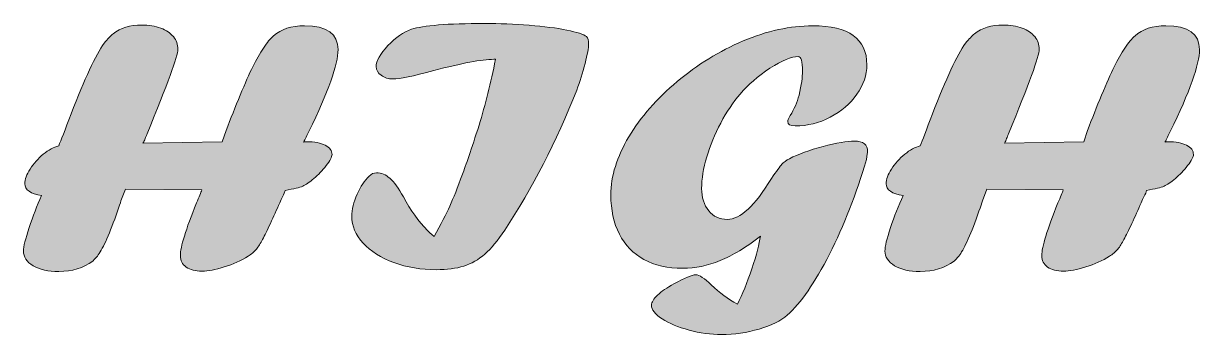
# Model space of a CAD drawing. Extents: x 459 to 1408, y -1274 to -568.
# Drawn here: x 857 to 1408, y -741 to -595 of the extents above; entities that cross this region are included whole.
import ezdxf

# ---------------------------------------------------------------- set-up
doc = ezdxf.new("R2010")
doc.units = 0
doc.header["$MEASUREMENT"] = 0
doc.layers.add('katman 1', color=7, linetype='Continuous')

# ---------------------------------------------------------------- blocks, each defined once
blk = doc.blocks.new('block 2')
at = {"layer": 'katman 1', "true_color": 0xffffff}
h = blk.add_hatch(color=7, dxfattribs=at)
h.dxf.hatch_style = 2
edge = h.paths.add_edge_path()
edge.add_spline(control_points=[(1078.58, -611.74), (1078.58, -611.74), (1077.77, -611.74), (1077.77, -611.74), (1072.12, -611.74), (1062.75, -613.51), (1049.64, -617.04), (1039.96, -619.64), (1033.58, -620.93), (1030.49, -620.93), (1028.34, -620.93), (1026.49, -620.37), (1024.94, -619.23), (1023.4, -618.1), (1022.62, -616.74), (1022.62, -615.14), (1022.62, -612.49), (1024.46, -609.22), (1028.12, -605.33), (1031.79, -601.44), (1035.47, -598.89), (1039.17, -597.67), (1044.62, -595.85), (1056.05, -594.94), (1073.46, -594.94), (1080.39, -594.94), (1087.35, -595.22), (1094.35, -595.77), (1101.34, -596.32), (1107.24, -597.08), (1112.05, -598.05), (1116.86, -599.01), (1119.9, -600.02), (1121.17, -601.07), (1121.84, -601.62), (1122.18, -602.81), (1122.18, -604.63), (1122.18, -606.34), (1121.63, -609.36), (1120.52, -613.7), (1119.41, -618.03), (1118.12, -622.18), (1116.64, -626.16), (1107.11, -650.48), (1095.86, -672.35), (1082.89, -691.78), (1079.67, -696.64), (1076.56, -700.39), (1073.57, -703.04), (1070.58, -705.69), (1067.29, -707.58), (1063.69, -708.71), (1060.1, -709.84), (1055.81, -710.4), (1050.84, -710.4), (1043.72, -710.4), (1037.1, -709.29), (1030.99, -707.05), (1024.87, -704.82), (1020.05, -701.78), (1016.52, -697.95), (1013, -694.11), (1011.23, -689.91), (1011.23, -685.33), (1011.23, -682.13), (1012.06, -678.69), (1013.7, -675.02), (1015.35, -671.35), (1017.21, -668.52), (1019.3, -666.54), (1020.31, -665.49), (1021.48, -664.96), (1022.83, -664.96), (1025.04, -664.96), (1027.13, -665.82), (1029.08, -667.53), (1031.03, -669.24), (1033.14, -672.16), (1035.43, -676.3), (1038.72, -682.54), (1042.49, -687.75), (1046.72, -691.95), (1047.19, -692.44), (1048.23, -693.41), (1049.84, -694.84), (1053, -689.05), (1055.44, -684.29), (1057.15, -680.57), (1058.87, -676.84), (1060.83, -671.86), (1063.05, -665.63), (1064.6, -661.65), (1067.22, -653.98), (1070.91, -642.62), (1073.8, -633.07), (1076.36, -622.78), (1078.58, -611.74)], knot_values=[0, 0, 0, 0, 1, 1, 1, 2, 2, 2, 3, 3, 3, 4, 4, 4, 5, 5, 5, 6, 6, 6, 7, 7, 7, 8, 8, 8, 9, 9, 9, 10, 10, 10, 11, 11, 11, 12, 12, 12, 13, 13, 13, 14, 14, 14, 15, 15, 15, 16, 16, 16, 17, 17, 17, 18, 18, 18, 19, 19, 19, 20, 20, 20, 21, 21, 21, 22, 22, 22, 23, 23, 23, 24, 24, 24, 25, 25, 25, 26, 26, 26, 27, 27, 27, 28, 28, 28, 29, 29, 29, 30, 30, 30, 31, 31, 31, 32, 32, 32, 32], degree=3, periodic=1)
h = blk.add_hatch(color=7, dxfattribs=at)
h.dxf.hatch_style = 2
edge = h.paths.add_edge_path()
edge.add_spline(control_points=[(905.11, -672.58), (905.11, -672.58), (903.07, -678.04), (903.07, -678.04), (902.74, -679.25), (902.19, -680.88), (901.45, -682.92), (897.79, -693.35), (894.79, -700.19), (892.44, -703.45), (891.97, -704.11), (891.1, -705.08), (889.82, -706.35), (885.46, -709.6), (880.15, -711.23), (873.91, -711.23), (868.94, -711.23), (864.95, -710.33), (861.93, -708.54), (858.9, -706.75), (857.39, -704.44), (857.39, -701.63), (857.39, -699.59), (858.27, -695.93), (860.02, -690.67), (861.77, -685.4), (863.73, -680.39), (865.88, -675.65), (860.63, -674.82), (858, -672.97), (858, -670.1), (858, -668.06), (858.82, -665.75), (860.46, -663.18), (862.11, -660.62), (864.17, -658.31), (866.65, -656.27), (869.14, -654.23), (871.55, -652.9), (873.9, -652.29), (874.91, -649.92), (876.83, -644.93), (879.66, -637.32), (886.05, -620.82), (891.23, -609.76), (895.2, -604.13), (896.81, -602.25), (898.19, -600.79), (899.33, -599.74), (902.83, -597.04), (907.3, -595.69), (912.75, -595.69), (916.11, -595.69), (919.09, -596.17), (921.68, -597.14), (924.27, -598.1), (926.25, -599.43), (927.63, -601.11), (929.01, -602.79), (929.7, -604.77), (929.7, -607.03), (929.7, -610.18), (924.89, -623.39), (915.28, -646.67), (915.14, -647.06), (914.93, -647.62), (914.62, -648.37), (914.32, -649.11), (914.04, -649.79), (913.77, -650.4), (913.77, -650.4), (913.36, -651.06), (913.36, -651.06), (913.36, -651.06), (950.54, -650.4), (950.54, -650.4), (950.54, -650.4), (952.36, -645.18), (952.36, -645.18), (954.44, -639.55), (956.63, -634), (958.91, -628.5), (961.2, -623.01), (963.16, -618.6), (964.81, -615.26), (966.45, -611.92), (968.12, -608.98), (969.81, -606.45), (971.5, -603.91), (973.08, -602.01), (974.57, -600.74), (978.08, -597.59), (982.91, -596.02), (989.06, -596.02), (999.55, -596.02), (1004.79, -599.74), (1004.79, -607.19), (1004.79, -614.2), (1000.22, -626.98), (991.08, -645.54), (989.73, -648.29), (988.92, -649.96), (988.65, -650.56), (988.92, -650.51), (989.15, -650.47), (989.35, -650.44), (989.55, -650.41), (989.78, -650.4), (990.05, -650.4), (993.72, -650.4), (996.62, -650.94), (998.76, -652.01), (1000.89, -653.09), (1001.96, -654.54), (1001.96, -656.36), (1001.96, -657.58), (1001.05, -659.32), (999.25, -661.58), (997.44, -663.85), (995.52, -665.85), (993.48, -667.59), (991.43, -669.33), (989.68, -670.56), (988.21, -671.28), (986.8, -671.89), (984.06, -672.52), (979.98, -673.19), (979.98, -673.19), (979.57, -674.51), (979.57, -674.51), (979.1, -675.34), (978.39, -676.85), (977.45, -679.06), (976.03, -682.26), (974.58, -685.47), (973.1, -688.7), (971.62, -691.93), (970.39, -694.43), (969.41, -696.22), (968.43, -698.02), (967.47, -699.52), (966.53, -700.73), (965.39, -702.05), (964.07, -703.19), (962.59, -704.12), (959.36, -706.16), (955.66, -707.83), (951.49, -709.12), (947.31, -710.42), (943.84, -711.07), (941.08, -711.07), (937.92, -711.07), (935.43, -710.43), (933.61, -709.16), (931.79, -707.89), (930.89, -706.1), (930.89, -703.78), (930.89, -699.81), (933.41, -691.56), (938.46, -679.03), (939.66, -676.28), (940.49, -674.26), (940.96, -672.99), (940.96, -672.99), (905.11, -672.58), (905.11, -672.58)], knot_values=[0, 0, 0, 0, 1, 1, 1, 2, 2, 2, 3, 3, 3, 4, 4, 4, 5, 5, 5, 6, 6, 6, 7, 7, 7, 8, 8, 8, 9, 9, 9, 10, 10, 10, 11, 11, 11, 12, 12, 12, 13, 13, 13, 14, 14, 14, 15, 15, 15, 16, 16, 16, 17, 17, 17, 18, 18, 18, 19, 19, 19, 20, 20, 20, 21, 21, 21, 22, 22, 22, 23, 23, 23, 24, 24, 24, 25, 25, 25, 26, 26, 26, 27, 27, 27, 28, 28, 28, 29, 29, 29, 30, 30, 30, 31, 31, 31, 32, 32, 32, 33, 33, 33, 34, 34, 34, 35, 35, 35, 36, 36, 36, 37, 37, 37, 38, 38, 38, 39, 39, 39, 40, 40, 40, 41, 41, 41, 42, 42, 42, 43, 43, 43, 44, 44, 44, 45, 45, 45, 46, 46, 46, 47, 47, 47, 48, 48, 48, 49, 49, 49, 50, 50, 50, 51, 51, 51, 52, 52, 52, 53, 53, 53, 54, 54, 54, 55, 55, 55, 55], degree=3, periodic=1)
h = blk.add_hatch(color=7, dxfattribs=at)
h.dxf.hatch_style = 2
edge = h.paths.add_edge_path()
edge.add_spline(control_points=[(1202.68, -694.68), (1195.96, -699.92), (1189.69, -703.74), (1183.87, -706.14), (1178.06, -708.54), (1172.2, -709.74), (1166.28, -709.74), (1159.23, -709.74), (1153.18, -708.36), (1148.14, -705.6), (1143.1, -702.85), (1139.25, -698.87), (1136.59, -693.68), (1133.94, -688.5), (1132.61, -682.37), (1132.61, -675.31), (1132.61, -666.54), (1135.42, -657.47), (1141.03, -648.12), (1146.64, -638.77), (1154.18, -630.12), (1163.66, -622.17), (1173.14, -614.23), (1183.45, -607.88), (1194.61, -603.14), (1205.77, -598.39), (1216.62, -596.02), (1227.17, -596.02), (1244.11, -596.02), (1252.58, -602.12), (1252.58, -614.31), (1252.58, -619.06), (1251.02, -623.66), (1247.89, -628.13), (1244.76, -632.6), (1240.61, -636.19), (1235.44, -638.89), (1230.26, -641.6), (1224.79, -642.95), (1219.01, -642.95), (1216.65, -642.95), (1215.48, -642.26), (1215.48, -640.88), (1215.48, -640.49), (1215.88, -639.55), (1216.69, -638.06), (1218.5, -635.14), (1219.88, -631.97), (1220.82, -628.55), (1221.9, -623.69), (1222.44, -619.97), (1222.44, -617.37), (1222.44, -612.74), (1221.76, -610.42), (1220.42, -610.42), (1217.26, -610.42), (1212.84, -612.27), (1207.16, -615.96), (1201.48, -619.66), (1196.83, -623.69), (1193.2, -628.05), (1189.91, -631.86), (1186.86, -636.38), (1184.08, -641.62), (1181.29, -646.87), (1179.1, -652.16), (1177.52, -657.52), (1175.94, -662.87), (1175.15, -667.78), (1175.15, -672.25), (1175.15, -676.5), (1176.26, -679.99), (1178.48, -682.72), (1180.7, -685.45), (1183.59, -686.81), (1187.15, -686.81), (1193.27, -686.81), (1200.16, -680.44), (1207.82, -667.7), (1210.24, -664.17), (1211.86, -661.92), (1212.7, -660.95), (1213.54, -659.99), (1214.74, -659.12), (1216.28, -658.34), (1220.44, -656.19), (1225.7, -654.27), (1232.05, -652.59), (1238.39, -650.91), (1243.31, -650.07), (1246.81, -650.07), (1250.9, -650.07), (1252.95, -651.75), (1252.95, -655.11), (1252.95, -655.39), (1252.75, -656.6), (1252.35, -658.75), (1247.6, -674.92), (1241.83, -689.71), (1235.04, -703.12), (1228.25, -716.53), (1221.67, -726.07), (1215.28, -731.76), (1212.32, -734.35), (1207.95, -736.5), (1202.17, -738.21), (1196.39, -739.92), (1190.48, -740.78), (1184.43, -740.78), (1179.46, -740.78), (1174.4, -740.09), (1169.26, -738.71), (1164.12, -737.33), (1159.9, -735.57), (1156.6, -733.41), (1153.31, -731.26), (1151.66, -729.14), (1151.66, -727.04), (1151.66, -725.66), (1152.61, -724.09), (1154.49, -722.32), (1156.37, -720.56), (1158.92, -718.79), (1162.15, -717.03), (1167.26, -714.21), (1170.65, -712.8), (1172.33, -712.8), (1174.08, -712.8), (1176.53, -714.38), (1179.69, -717.52), (1183.52, -721.16), (1187.59, -724.17), (1191.89, -726.54), (1194.24, -722.02), (1196.51, -716.47), (1198.69, -709.91), (1200.88, -703.34), (1202.21, -698.27), (1202.68, -694.68)], knot_values=[0, 0, 0, 0, 1, 1, 1, 2, 2, 2, 3, 3, 3, 4, 4, 4, 5, 5, 5, 6, 6, 6, 7, 7, 7, 8, 8, 8, 9, 9, 9, 10, 10, 10, 11, 11, 11, 12, 12, 12, 13, 13, 13, 14, 14, 14, 15, 15, 15, 16, 16, 16, 17, 17, 17, 18, 18, 18, 19, 19, 19, 20, 20, 20, 21, 21, 21, 22, 22, 22, 23, 23, 23, 24, 24, 24, 25, 25, 25, 26, 26, 26, 27, 27, 27, 28, 28, 28, 29, 29, 29, 30, 30, 30, 31, 31, 31, 32, 32, 32, 33, 33, 33, 34, 34, 34, 35, 35, 35, 36, 36, 36, 37, 37, 37, 38, 38, 38, 39, 39, 39, 40, 40, 40, 41, 41, 41, 42, 42, 42, 43, 43, 43, 44, 44, 44, 45, 45, 45, 46, 46, 46, 46], degree=3, periodic=1)
h = blk.add_hatch(color=7, dxfattribs=at)
h.dxf.hatch_style = 2
edge = h.paths.add_edge_path()
edge.add_spline(control_points=[(1308.76, -672.58), (1308.76, -672.58), (1306.73, -678.04), (1306.73, -678.04), (1306.39, -679.25), (1305.85, -680.88), (1305.1, -682.92), (1301.45, -693.35), (1298.44, -700.19), (1296.09, -703.45), (1295.62, -704.11), (1294.75, -705.08), (1293.47, -706.35), (1289.11, -709.6), (1283.81, -711.23), (1277.56, -711.23), (1272.59, -711.23), (1268.6, -710.33), (1265.58, -708.54), (1262.56, -706.75), (1261.05, -704.44), (1261.05, -701.63), (1261.05, -699.59), (1261.92, -695.93), (1263.67, -690.67), (1265.43, -685.4), (1267.38, -680.39), (1269.54, -675.65), (1264.28, -674.82), (1261.65, -672.97), (1261.65, -670.1), (1261.65, -668.06), (1262.47, -665.75), (1264.12, -663.18), (1265.76, -660.62), (1267.82, -658.31), (1270.31, -656.27), (1272.79, -654.23), (1275.21, -652.9), (1277.55, -652.29), (1278.56, -649.92), (1280.48, -644.93), (1283.31, -637.32), (1289.7, -620.82), (1294.88, -609.76), (1298.85, -604.13), (1300.46, -602.25), (1301.84, -600.79), (1302.99, -599.74), (1306.48, -597.04), (1310.95, -595.69), (1316.4, -595.69), (1319.77, -595.69), (1322.74, -596.17), (1325.33, -597.14), (1327.92, -598.1), (1329.9, -599.43), (1331.28, -601.11), (1332.66, -602.79), (1333.35, -604.77), (1333.35, -607.03), (1333.35, -610.18), (1328.55, -623.39), (1318.93, -646.67), (1318.8, -647.06), (1318.58, -647.62), (1318.28, -648.37), (1317.98, -649.11), (1317.69, -649.79), (1317.42, -650.4), (1317.42, -650.4), (1317.02, -651.06), (1317.02, -651.06), (1317.02, -651.06), (1354.2, -650.4), (1354.2, -650.4), (1354.2, -650.4), (1356.01, -645.18), (1356.01, -645.18), (1358.09, -639.55), (1360.28, -634), (1362.56, -628.5), (1364.85, -623.01), (1366.81, -618.6), (1368.46, -615.26), (1370.11, -611.92), (1371.77, -608.98), (1373.46, -606.45), (1375.15, -603.91), (1376.74, -602.01), (1378.23, -600.74), (1381.73, -597.59), (1386.56, -596.02), (1392.71, -596.02), (1403.2, -596.02), (1408.44, -599.74), (1408.44, -607.19), (1408.44, -614.2), (1403.87, -626.98), (1394.74, -645.54), (1393.38, -648.29), (1392.57, -649.96), (1392.3, -650.56), (1392.57, -650.51), (1392.8, -650.47), (1393, -650.44), (1393.2, -650.41), (1393.44, -650.4), (1393.7, -650.4), (1397.37, -650.4), (1400.27, -650.94), (1402.41, -652.01), (1404.54, -653.09), (1405.61, -654.54), (1405.61, -656.36), (1405.61, -657.58), (1404.71, -659.32), (1402.9, -661.58), (1401.09, -663.85), (1399.17, -665.85), (1397.13, -667.59), (1395.09, -669.33), (1393.33, -670.56), (1391.86, -671.28), (1390.45, -671.89), (1387.71, -672.52), (1383.63, -673.19), (1383.63, -673.19), (1383.23, -674.51), (1383.23, -674.51), (1382.75, -675.34), (1382.04, -676.85), (1381.1, -679.06), (1379.69, -682.26), (1378.24, -685.47), (1376.75, -688.7), (1375.27, -691.93), (1374.04, -694.43), (1373.06, -696.22), (1372.09, -698.02), (1371.13, -699.52), (1370.19, -700.73), (1369.04, -702.05), (1367.73, -703.19), (1366.25, -704.12), (1363.01, -706.16), (1359.31, -707.83), (1355.14, -709.12), (1350.96, -710.42), (1347.5, -711.07), (1344.74, -711.07), (1341.57, -711.07), (1339.08, -710.43), (1337.27, -709.16), (1335.45, -707.89), (1334.54, -706.1), (1334.54, -703.78), (1334.54, -699.81), (1337.06, -691.56), (1342.12, -679.03), (1343.31, -676.28), (1344.14, -674.26), (1344.61, -672.99), (1344.61, -672.99), (1308.76, -672.58), (1308.76, -672.58)], knot_values=[0, 0, 0, 0, 1, 1, 1, 2, 2, 2, 3, 3, 3, 4, 4, 4, 5, 5, 5, 6, 6, 6, 7, 7, 7, 8, 8, 8, 9, 9, 9, 10, 10, 10, 11, 11, 11, 12, 12, 12, 13, 13, 13, 14, 14, 14, 15, 15, 15, 16, 16, 16, 17, 17, 17, 18, 18, 18, 19, 19, 19, 20, 20, 20, 21, 21, 21, 22, 22, 22, 23, 23, 23, 24, 24, 24, 25, 25, 25, 26, 26, 26, 27, 27, 27, 28, 28, 28, 29, 29, 29, 30, 30, 30, 31, 31, 31, 32, 32, 32, 33, 33, 33, 34, 34, 34, 35, 35, 35, 36, 36, 36, 37, 37, 37, 38, 38, 38, 39, 39, 39, 40, 40, 40, 41, 41, 41, 42, 42, 42, 43, 43, 43, 44, 44, 44, 45, 45, 45, 46, 46, 46, 47, 47, 47, 48, 48, 48, 49, 49, 49, 50, 50, 50, 51, 51, 51, 52, 52, 52, 53, 53, 53, 54, 54, 54, 55, 55, 55, 55], degree=3, periodic=1)
at = {"layer": 'katman 1', "lineweight": 0}
for points, knots in [([(1078.58, -611.74), (1078.58, -611.74), (1077.77, -611.74), (1077.77, -611.74), (1072.12, -611.74), (1062.75, -613.51), (1049.64, -617.04), (1039.96, -619.64), (1033.58, -620.93), (1030.49, -620.93), (1028.34, -620.93), (1026.49, -620.37), (1024.94, -619.23), (1023.4, -618.1), (1022.62, -616.74), (1022.62, -615.14), (1022.62, -612.49), (1024.46, -609.22), (1028.12, -605.33), (1031.79, -601.44), (1035.47, -598.89), (1039.17, -597.67), (1044.62, -595.85), (1056.05, -594.94), (1073.46, -594.94), (1080.39, -594.94), (1087.35, -595.22), (1094.35, -595.77), (1101.34, -596.32), (1107.24, -597.08), (1112.05, -598.05), (1116.86, -599.01), (1119.9, -600.02), (1121.17, -601.07), (1121.84, -601.62), (1122.18, -602.81), (1122.18, -604.63), (1122.18, -606.34), (1121.63, -609.36), (1120.52, -613.7), (1119.41, -618.03), (1118.12, -622.18), (1116.64, -626.16), (1107.11, -650.48), (1095.86, -672.35), (1082.89, -691.78), (1079.67, -696.64), (1076.56, -700.39), (1073.57, -703.04), (1070.58, -705.69), (1067.29, -707.58), (1063.69, -708.71), (1060.1, -709.84), (1055.81, -710.4), (1050.84, -710.4), (1043.72, -710.4), (1037.1, -709.29), (1030.99, -707.05), (1024.87, -704.82), (1020.05, -701.78), (1016.52, -697.95), (1013, -694.11), (1011.23, -689.91), (1011.23, -685.33), (1011.23, -682.13), (1012.06, -678.69), (1013.7, -675.02), (1015.35, -671.35), (1017.21, -668.52), (1019.3, -666.54), (1020.31, -665.49), (1021.48, -664.96), (1022.83, -664.96), (1025.04, -664.96), (1027.13, -665.82), (1029.08, -667.53), (1031.03, -669.24), (1033.14, -672.16), (1035.43, -676.3), (1038.72, -682.54), (1042.49, -687.75), (1046.72, -691.95), (1047.19, -692.44), (1048.23, -693.41), (1049.84, -694.84), (1053, -689.05), (1055.44, -684.29), (1057.15, -680.57), (1058.87, -676.84), (1060.83, -671.86), (1063.05, -665.63), (1064.6, -661.65), (1067.22, -653.98), (1070.91, -642.62), (1073.8, -633.07), (1076.36, -622.78), (1078.58, -611.74)], [0, 0, 0, 0, 1, 1, 1, 2, 2, 2, 3, 3, 3, 4, 4, 4, 5, 5, 5, 6, 6, 6, 7, 7, 7, 8, 8, 8, 9, 9, 9, 10, 10, 10, 11, 11, 11, 12, 12, 12, 13, 13, 13, 14, 14, 14, 15, 15, 15, 16, 16, 16, 17, 17, 17, 18, 18, 18, 19, 19, 19, 20, 20, 20, 21, 21, 21, 22, 22, 22, 23, 23, 23, 24, 24, 24, 25, 25, 25, 26, 26, 26, 27, 27, 27, 28, 28, 28, 29, 29, 29, 30, 30, 30, 31, 31, 31, 32, 32, 32, 32]), ([(905.11, -672.58), (905.11, -672.58), (903.07, -678.04), (903.07, -678.04), (902.74, -679.25), (902.19, -680.88), (901.45, -682.92), (897.79, -693.35), (894.79, -700.19), (892.44, -703.45), (891.97, -704.11), (891.1, -705.08), (889.82, -706.35), (885.46, -709.6), (880.15, -711.23), (873.91, -711.23), (868.94, -711.23), (864.95, -710.33), (861.93, -708.54), (858.9, -706.75), (857.39, -704.44), (857.39, -701.63), (857.39, -699.59), (858.27, -695.93), (860.02, -690.67), (861.77, -685.4), (863.73, -680.39), (865.88, -675.65), (860.63, -674.82), (858, -672.97), (858, -670.1), (858, -668.06), (858.82, -665.75), (860.46, -663.18), (862.11, -660.62), (864.17, -658.31), (866.65, -656.27), (869.14, -654.23), (871.55, -652.9), (873.9, -652.29), (874.91, -649.92), (876.83, -644.93), (879.66, -637.32), (886.05, -620.82), (891.23, -609.76), (895.2, -604.13), (896.81, -602.25), (898.19, -600.79), (899.33, -599.74), (902.83, -597.04), (907.3, -595.69), (912.75, -595.69), (916.11, -595.69), (919.09, -596.17), (921.68, -597.14), (924.27, -598.1), (926.25, -599.43), (927.63, -601.11), (929.01, -602.79), (929.7, -604.77), (929.7, -607.03), (929.7, -610.18), (924.89, -623.39), (915.28, -646.67), (915.14, -647.06), (914.93, -647.62), (914.62, -648.37), (914.32, -649.11), (914.04, -649.79), (913.77, -650.4), (913.77, -650.4), (913.36, -651.06), (913.36, -651.06), (913.36, -651.06), (950.54, -650.4), (950.54, -650.4), (950.54, -650.4), (952.36, -645.18), (952.36, -645.18), (954.44, -639.55), (956.63, -634), (958.91, -628.5), (961.2, -623.01), (963.16, -618.6), (964.81, -615.26), (966.45, -611.92), (968.12, -608.98), (969.81, -606.45), (971.5, -603.91), (973.08, -602.01), (974.57, -600.74), (978.08, -597.59), (982.91, -596.02), (989.06, -596.02), (999.55, -596.02), (1004.79, -599.74), (1004.79, -607.19), (1004.79, -614.2), (1000.22, -626.98), (991.08, -645.54), (989.73, -648.29), (988.92, -649.96), (988.65, -650.56), (988.92, -650.51), (989.15, -650.47), (989.35, -650.44), (989.55, -650.41), (989.78, -650.4), (990.05, -650.4), (993.72, -650.4), (996.62, -650.94), (998.76, -652.01), (1000.89, -653.09), (1001.96, -654.54), (1001.96, -656.36), (1001.96, -657.58), (1001.05, -659.32), (999.25, -661.58), (997.44, -663.85), (995.52, -665.85), (993.48, -667.59), (991.43, -669.33), (989.68, -670.56), (988.21, -671.28), (986.8, -671.89), (984.06, -672.52), (979.98, -673.19), (979.98, -673.19), (979.57, -674.51), (979.57, -674.51), (979.1, -675.34), (978.39, -676.85), (977.45, -679.06), (976.03, -682.26), (974.58, -685.47), (973.1, -688.7), (971.62, -691.93), (970.39, -694.43), (969.41, -696.22), (968.43, -698.02), (967.47, -699.52), (966.53, -700.73), (965.39, -702.05), (964.07, -703.19), (962.59, -704.12), (959.36, -706.16), (955.66, -707.83), (951.49, -709.12), (947.31, -710.42), (943.84, -711.07), (941.08, -711.07), (937.92, -711.07), (935.43, -710.43), (933.61, -709.16), (931.79, -707.89), (930.89, -706.1), (930.89, -703.78), (930.89, -699.81), (933.41, -691.56), (938.46, -679.03), (939.66, -676.28), (940.49, -674.26), (940.96, -672.99), (940.96, -672.99), (905.11, -672.58), (905.11, -672.58)], [0, 0, 0, 0, 1, 1, 1, 2, 2, 2, 3, 3, 3, 4, 4, 4, 5, 5, 5, 6, 6, 6, 7, 7, 7, 8, 8, 8, 9, 9, 9, 10, 10, 10, 11, 11, 11, 12, 12, 12, 13, 13, 13, 14, 14, 14, 15, 15, 15, 16, 16, 16, 17, 17, 17, 18, 18, 18, 19, 19, 19, 20, 20, 20, 21, 21, 21, 22, 22, 22, 23, 23, 23, 24, 24, 24, 25, 25, 25, 26, 26, 26, 27, 27, 27, 28, 28, 28, 29, 29, 29, 30, 30, 30, 31, 31, 31, 32, 32, 32, 33, 33, 33, 34, 34, 34, 35, 35, 35, 36, 36, 36, 37, 37, 37, 38, 38, 38, 39, 39, 39, 40, 40, 40, 41, 41, 41, 42, 42, 42, 43, 43, 43, 44, 44, 44, 45, 45, 45, 46, 46, 46, 47, 47, 47, 48, 48, 48, 49, 49, 49, 50, 50, 50, 51, 51, 51, 52, 52, 52, 53, 53, 53, 54, 54, 54, 55, 55, 55, 55]), ([(1202.68, -694.68), (1195.96, -699.92), (1189.69, -703.74), (1183.87, -706.14), (1178.06, -708.54), (1172.2, -709.74), (1166.28, -709.74), (1159.23, -709.74), (1153.18, -708.36), (1148.14, -705.6), (1143.1, -702.85), (1139.25, -698.87), (1136.59, -693.68), (1133.94, -688.5), (1132.61, -682.37), (1132.61, -675.31), (1132.61, -666.54), (1135.42, -657.47), (1141.03, -648.12), (1146.64, -638.77), (1154.18, -630.12), (1163.66, -622.17), (1173.14, -614.23), (1183.45, -607.88), (1194.61, -603.14), (1205.77, -598.39), (1216.62, -596.02), (1227.17, -596.02), (1244.11, -596.02), (1252.58, -602.12), (1252.58, -614.31), (1252.58, -619.06), (1251.02, -623.66), (1247.89, -628.13), (1244.76, -632.6), (1240.61, -636.19), (1235.44, -638.89), (1230.26, -641.6), (1224.79, -642.95), (1219.01, -642.95), (1216.65, -642.95), (1215.48, -642.26), (1215.48, -640.88), (1215.48, -640.49), (1215.88, -639.55), (1216.69, -638.06), (1218.5, -635.14), (1219.88, -631.97), (1220.82, -628.55), (1221.9, -623.69), (1222.44, -619.97), (1222.44, -617.37), (1222.44, -612.74), (1221.76, -610.42), (1220.42, -610.42), (1217.26, -610.42), (1212.84, -612.27), (1207.16, -615.96), (1201.48, -619.66), (1196.83, -623.69), (1193.2, -628.05), (1189.91, -631.86), (1186.86, -636.38), (1184.08, -641.62), (1181.29, -646.87), (1179.1, -652.16), (1177.52, -657.52), (1175.94, -662.87), (1175.15, -667.78), (1175.15, -672.25), (1175.15, -676.5), (1176.26, -679.99), (1178.48, -682.72), (1180.7, -685.45), (1183.59, -686.81), (1187.15, -686.81), (1193.27, -686.81), (1200.16, -680.44), (1207.82, -667.7), (1210.24, -664.17), (1211.86, -661.92), (1212.7, -660.95), (1213.54, -659.99), (1214.74, -659.12), (1216.28, -658.34), (1220.44, -656.19), (1225.7, -654.27), (1232.05, -652.59), (1238.39, -650.91), (1243.31, -650.07), (1246.81, -650.07), (1250.9, -650.07), (1252.95, -651.75), (1252.95, -655.11), (1252.95, -655.39), (1252.75, -656.6), (1252.35, -658.75), (1247.6, -674.92), (1241.83, -689.71), (1235.04, -703.12), (1228.25, -716.53), (1221.67, -726.07), (1215.28, -731.76), (1212.32, -734.35), (1207.95, -736.5), (1202.17, -738.21), (1196.39, -739.92), (1190.48, -740.78), (1184.43, -740.78), (1179.46, -740.78), (1174.4, -740.09), (1169.26, -738.71), (1164.12, -737.33), (1159.9, -735.57), (1156.6, -733.41), (1153.31, -731.26), (1151.66, -729.14), (1151.66, -727.04), (1151.66, -725.66), (1152.61, -724.09), (1154.49, -722.32), (1156.37, -720.56), (1158.92, -718.79), (1162.15, -717.03), (1167.26, -714.21), (1170.65, -712.8), (1172.33, -712.8), (1174.08, -712.8), (1176.53, -714.38), (1179.69, -717.52), (1183.52, -721.16), (1187.59, -724.17), (1191.89, -726.54), (1194.24, -722.02), (1196.51, -716.47), (1198.69, -709.91), (1200.88, -703.34), (1202.21, -698.27), (1202.68, -694.68)], [0, 0, 0, 0, 1, 1, 1, 2, 2, 2, 3, 3, 3, 4, 4, 4, 5, 5, 5, 6, 6, 6, 7, 7, 7, 8, 8, 8, 9, 9, 9, 10, 10, 10, 11, 11, 11, 12, 12, 12, 13, 13, 13, 14, 14, 14, 15, 15, 15, 16, 16, 16, 17, 17, 17, 18, 18, 18, 19, 19, 19, 20, 20, 20, 21, 21, 21, 22, 22, 22, 23, 23, 23, 24, 24, 24, 25, 25, 25, 26, 26, 26, 27, 27, 27, 28, 28, 28, 29, 29, 29, 30, 30, 30, 31, 31, 31, 32, 32, 32, 33, 33, 33, 34, 34, 34, 35, 35, 35, 36, 36, 36, 37, 37, 37, 38, 38, 38, 39, 39, 39, 40, 40, 40, 41, 41, 41, 42, 42, 42, 43, 43, 43, 44, 44, 44, 45, 45, 45, 46, 46, 46, 46]), ([(1308.76, -672.58), (1308.76, -672.58), (1306.73, -678.04), (1306.73, -678.04), (1306.39, -679.25), (1305.85, -680.88), (1305.1, -682.92), (1301.45, -693.35), (1298.44, -700.19), (1296.09, -703.45), (1295.62, -704.11), (1294.75, -705.08), (1293.47, -706.35), (1289.11, -709.6), (1283.81, -711.23), (1277.56, -711.23), (1272.59, -711.23), (1268.6, -710.33), (1265.58, -708.54), (1262.56, -706.75), (1261.05, -704.44), (1261.05, -701.63), (1261.05, -699.59), (1261.92, -695.93), (1263.67, -690.67), (1265.43, -685.4), (1267.38, -680.39), (1269.54, -675.65), (1264.28, -674.82), (1261.65, -672.97), (1261.65, -670.1), (1261.65, -668.06), (1262.47, -665.75), (1264.12, -663.18), (1265.76, -660.62), (1267.82, -658.31), (1270.31, -656.27), (1272.79, -654.23), (1275.21, -652.9), (1277.55, -652.29), (1278.56, -649.92), (1280.48, -644.93), (1283.31, -637.32), (1289.7, -620.82), (1294.88, -609.76), (1298.85, -604.13), (1300.46, -602.25), (1301.84, -600.79), (1302.99, -599.74), (1306.48, -597.04), (1310.95, -595.69), (1316.4, -595.69), (1319.77, -595.69), (1322.74, -596.17), (1325.33, -597.14), (1327.92, -598.1), (1329.9, -599.43), (1331.28, -601.11), (1332.66, -602.79), (1333.35, -604.77), (1333.35, -607.03), (1333.35, -610.18), (1328.55, -623.39), (1318.93, -646.67), (1318.8, -647.06), (1318.58, -647.62), (1318.28, -648.37), (1317.98, -649.11), (1317.69, -649.79), (1317.42, -650.4), (1317.42, -650.4), (1317.02, -651.06), (1317.02, -651.06), (1317.02, -651.06), (1354.2, -650.4), (1354.2, -650.4), (1354.2, -650.4), (1356.01, -645.18), (1356.01, -645.18), (1358.09, -639.55), (1360.28, -634), (1362.56, -628.5), (1364.85, -623.01), (1366.81, -618.6), (1368.46, -615.26), (1370.11, -611.92), (1371.77, -608.98), (1373.46, -606.45), (1375.15, -603.91), (1376.74, -602.01), (1378.23, -600.74), (1381.73, -597.59), (1386.56, -596.02), (1392.71, -596.02), (1403.2, -596.02), (1408.44, -599.74), (1408.44, -607.19), (1408.44, -614.2), (1403.87, -626.98), (1394.74, -645.54), (1393.38, -648.29), (1392.57, -649.96), (1392.3, -650.56), (1392.57, -650.51), (1392.8, -650.47), (1393, -650.44), (1393.2, -650.41), (1393.44, -650.4), (1393.7, -650.4), (1397.37, -650.4), (1400.27, -650.94), (1402.41, -652.01), (1404.54, -653.09), (1405.61, -654.54), (1405.61, -656.36), (1405.61, -657.58), (1404.71, -659.32), (1402.9, -661.58), (1401.09, -663.85), (1399.17, -665.85), (1397.13, -667.59), (1395.09, -669.33), (1393.33, -670.56), (1391.86, -671.28), (1390.45, -671.89), (1387.71, -672.52), (1383.63, -673.19), (1383.63, -673.19), (1383.23, -674.51), (1383.23, -674.51), (1382.75, -675.34), (1382.04, -676.85), (1381.1, -679.06), (1379.69, -682.26), (1378.24, -685.47), (1376.75, -688.7), (1375.27, -691.93), (1374.04, -694.43), (1373.06, -696.22), (1372.09, -698.02), (1371.13, -699.52), (1370.19, -700.73), (1369.04, -702.05), (1367.73, -703.19), (1366.25, -704.12), (1363.01, -706.16), (1359.31, -707.83), (1355.14, -709.12), (1350.96, -710.42), (1347.5, -711.07), (1344.74, -711.07), (1341.57, -711.07), (1339.08, -710.43), (1337.27, -709.16), (1335.45, -707.89), (1334.54, -706.1), (1334.54, -703.78), (1334.54, -699.81), (1337.06, -691.56), (1342.12, -679.03), (1343.31, -676.28), (1344.14, -674.26), (1344.61, -672.99), (1344.61, -672.99), (1308.76, -672.58), (1308.76, -672.58)], [0, 0, 0, 0, 1, 1, 1, 2, 2, 2, 3, 3, 3, 4, 4, 4, 5, 5, 5, 6, 6, 6, 7, 7, 7, 8, 8, 8, 9, 9, 9, 10, 10, 10, 11, 11, 11, 12, 12, 12, 13, 13, 13, 14, 14, 14, 15, 15, 15, 16, 16, 16, 17, 17, 17, 18, 18, 18, 19, 19, 19, 20, 20, 20, 21, 21, 21, 22, 22, 22, 23, 23, 23, 24, 24, 24, 25, 25, 25, 26, 26, 26, 27, 27, 27, 28, 28, 28, 29, 29, 29, 30, 30, 30, 31, 31, 31, 32, 32, 32, 33, 33, 33, 34, 34, 34, 35, 35, 35, 36, 36, 36, 37, 37, 37, 38, 38, 38, 39, 39, 39, 40, 40, 40, 41, 41, 41, 42, 42, 42, 43, 43, 43, 44, 44, 44, 45, 45, 45, 46, 46, 46, 47, 47, 47, 48, 48, 48, 49, 49, 49, 50, 50, 50, 51, 51, 51, 52, 52, 52, 53, 53, 53, 54, 54, 54, 55, 55, 55, 55])]:
    blk.add_open_spline(points, degree=3, knots=knots, dxfattribs=at)

msp = doc.modelspace()

# ---------------------------------------------------------------- block references
at = {"layer": 'katman 1'}
msp.add_blockref('block 2', (0, 0), dxfattribs=at)

doc.saveas('drawing.dxf')
